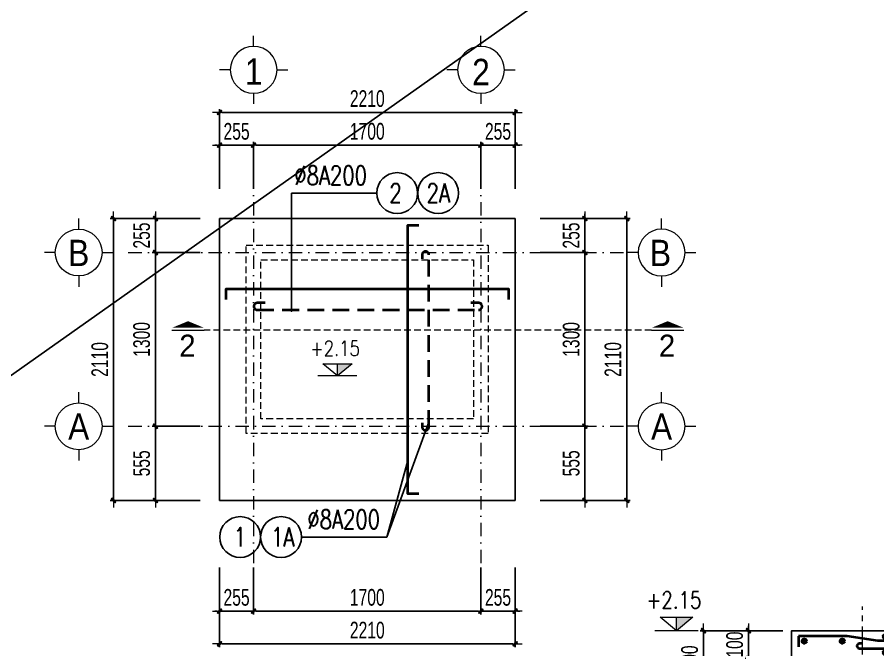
# Model space of a CAD drawing. Header units: millimetres. Extents: x -211129 to 461116, y -574633 to 115.
# Drawn here: x 309646 to 316081, y -542879 to -538145 of the extents above; entities that cross this region are included whole.
import ezdxf
from ezdxf.enums import TextEntityAlignment as Align

# ---------------------------------------------------------------- set-up
doc = ezdxf.new("R2010")
doc.units = ezdxf.units.MM
doc.header["$MEASUREMENT"] = 0
doc.header["$PDMODE"] = 32
for name, pattern in [('CENTERX2', [4, 2.5, -0.5, 0.5, -0.5]), ('DASHDOT', [1, 0.5, -0.25, 0, -0.25]), ('DASHED2', [0.375, 0.25, -0.125]), ('HIDDEN', [0.375, 0.25, -0.125])]:
    doc.linetypes.add(name, pattern=pattern)
doc.layers.get('Defpoints').update_dxf_attribs({"color": 1})
doc.layers.add('KCS_Plotter', color=11, linetype='Continuous', plot=False)
for name, color, linetype, lineweight in [('LC Dim', 8, 'Continuous', 18), ('LC ISO', 153, 'Continuous', 13), ('LC Khac', 4, 'Continuous', 9), ('LC MANH DUT', 35, 'HIDDEN', 5), ('LC Net dam2', 6, 'Continuous', 40), ('LC Net dam3', 1, 'Continuous', 60), ('LC Net manh', 133, 'Continuous', 5), ('LC Net thay', 63, 'Continuous', 25), ('LC Net truc', 79, 'DASHDOT', 13), ('LC Text1', 3, 'Continuous', 20), ('LC Text2', 7, 'Continuous', 25)]:
    doc.layers.add(name, color=color, linetype=linetype, lineweight=lineweight)
doc.styles.add('HOATBIF', font='hoatbif.shx', dxfattribs={"width": 0.7})
doc.styles.add('LC 1', font='VHAVANB.TTF')
doc.styles.add('LC 3', font='vnsimli.shx', dxfattribs={"width": 0.75})
doc.styles.add('LC3', font='VHARIALB.TTF', dxfattribs={"width": 0.8})
doc.styles.add('T1', font='Vnsimli.shx', dxfattribs={"width": 0.8})
doc.dimstyles.new('1-100', dxfattribs={"dimscale": 100, "dimtxt": 2.5, "dimasz": 0.35, "dimexe": 0.5, "dimexo": 0, "dimgap": 0.8, "dimtad": 1, "dimdec": 0, "dimzin": 0, "dimdsep": 46, "dimtxsty": 'HOATBIF', "dimblk1": 'DOT', "dimblk2": 'DOT', "dimsah": 1, "dimcen": -1, "dimdle": 1, "dimclrd": 256, "dimclre": 256, "dimclrt": 4, "dimadec": 3, "dimazin": 2, "dimtfac": 0.333333, "dimtdec": 0, "dimtix": 1, "dimtmove": 2, "dimatfit": 3, "dimldrblk": 'DOT', "dimfxl": 1, "dimtvp": 0.833333, "dimtolj": 1, "dimtzin": 0, "dimarcsym": 0})
doc.dimstyles.new('1-100(1-50)', dxfattribs={"dimscale": 50, "dimtxt": 2.5, "dimasz": 0.35, "dimexe": 0.5, "dimexo": 0, "dimgap": 0.8, "dimtad": 1, "dimdec": 0, "dimzin": 0, "dimdsep": 46, "dimtxsty": 'HOATBIF', "dimblk1": 'DOT', "dimblk2": 'DOT', "dimsah": 1, "dimcen": -1, "dimdle": 1, "dimclrd": 256, "dimclre": 256, "dimclrt": 4, "dimadec": 3, "dimazin": 2, "dimtfac": 0.333333, "dimtdec": 0, "dimtix": 1, "dimtmove": 2, "dimatfit": 3, "dimldrblk": 'DOT', "dimfxl": 1, "dimtvp": 0.833333, "dimtolj": 1, "dimtzin": 0, "dimarcsym": 0})
doc.dimstyles.new('Copy of 1-90', dxfattribs={"dimscale": 90, "dimtxt": 2.5, "dimasz": 0.35, "dimexe": 0.5, "dimexo": 0, "dimgap": 0.8, "dimtad": 1, "dimdec": 0, "dimzin": 0, "dimdsep": 46, "dimtxsty": 'HOATBIF', "dimblk1": 'DOT', "dimblk2": 'DOT', "dimsah": 1, "dimcen": -1, "dimdle": 1, "dimclrd": 256, "dimclre": 256, "dimclrt": 4, "dimadec": 3, "dimazin": 2, "dimtfac": 0.333333, "dimtdec": 0, "dimtix": 1, "dimtmove": 2, "dimatfit": 3, "dimldrblk": 'DOT', "dimfxl": 1, "dimtvp": 0.833333, "dimtolj": 1, "dimtzin": 0, "dimarcsym": 0})

# ---------------------------------------------------------------- blocks, each defined once
blk = doc.blocks.new('DOT')
at = {"layer": 'LC Dim'}
blk.add_line((-3, 0), (3, 0), dxfattribs=at)
at = {"layer": 'LC Dim', "color": 4}
blk.add_line((-1, -1), (1, 1), dxfattribs=at)
blk.add_lwpolyline([(0.5, 1), (-1, -0.5), (-0.5, -1), (1, 0.5)], close=True, dxfattribs=at)
blk = doc.blocks.new('TTRUC')
at = {"layer": 'LC ISO'}
for p, q in [((0, 6.95), (0, 10.13)), ((-6.95, 0), (-10.13, 0)), ((6.95, 0), (10.13, 0)), ((0, -6.95), (0, -10.13))]:
    blk.add_line(p, q, dxfattribs=at)
at = {"layer": 'LC Net manh'}
blk.add_circle((0, 0), 6.95, dxfattribs=at)
blk = doc.blocks.new('*D1115')
at = {"layer": 'Defpoints', "color": 0, "ltscale": 2, "transparency": 16777216}
for p in [(310679.4, -539906.3), (311014.5, -539906.3), (311014.5, -541206.3)]:
    blk.add_point(p, dxfattribs=at)
at = {"layer": 'LC Dim', "lineweight": -2, "ltscale": 2, "transparency": 16777216}
for p, q in [((311014.5, -539906.3), (310654.4, -539906.3)), ((310679.4, -541188.8), (310679.4, -539923.8)), ((311014.5, -541206.3), (310654.4, -541206.3))]:
    blk.add_line(p, q, dxfattribs=at)
at = {"layer": 'LC Dim', "lineweight": -2, "ltscale": 2, "transparency": 16777216, "xscale": 17.5, "yscale": 17.5, "zscale": 17.5}
for p, rotation in [((310679.4, -539906.3), 90), ((310679.4, -541206.3), 270)]:
    blk.add_blockref('DOT', p, dxfattribs=dict(at, rotation=rotation))
at = {"layer": 'LC Dim', "color": 4, "ltscale": 2, "transparency": 16777216, "insert": (310576.9, -540556.3), "char_height": 125, "attachment_point": 5, "rotation": 90, "style": 'HOATBIF'}
blk.add_mtext('\\A1;1300', dxfattribs=at)
blk = doc.blocks.new('_Dot')
at = {"color": 0, "linetype": 'ByBlock', "lineweight": -2}
blk.add_line((-0.5, 0), (-1, 0), dxfattribs=at)
at = {"color": 0, "linetype": 'ByBlock', "const_width": 0.5}
blk.add_lwpolyline([(-0.25, 0, 1), (0.25, 0, 1)], format="xyb", close=True, dxfattribs=at)
blk = doc.blocks.new('*D1116')
at = {"layer": 'Defpoints', "color": 0, "ltscale": 2, "transparency": 16777216}
for p in [(310679.4, -539651.3), (311014.5, -539651.3), (311014.5, -539906.3)]:
    blk.add_point(p, dxfattribs=at)
at = {"layer": 'LC Dim', "lineweight": -2, "ltscale": 2, "transparency": 16777216}
for p, q in [((310679.4, -539633.8), (310679.4, -539616.3)), ((311014.5, -539651.3), (310654.4, -539651.3)), ((310679.4, -539906.3), (310679.4, -539651.3)), ((311014.5, -539906.3), (310654.4, -539906.3)), ((310679.4, -539923.8), (310679.4, -539941.3))]:
    blk.add_line(p, q, dxfattribs=at)
at = {"layer": 'LC Dim', "lineweight": -2, "ltscale": 2, "transparency": 16777216, "xscale": 17.5, "yscale": 17.5, "zscale": 17.5}
for p, rotation in [((310679.4, -539651.3), 270), ((310679.4, -539906.3), 90)]:
    blk.add_blockref('DOT', p, dxfattribs=dict(at, rotation=rotation))
at = {"layer": 'LC Dim', "color": 4, "ltscale": 2, "transparency": 16777216, "insert": (310576.9, -539778.8), "char_height": 125, "attachment_point": 5, "rotation": 90, "style": 'HOATBIF'}
blk.add_mtext('\\A1;255', dxfattribs=at)
blk = doc.blocks.new('*D1117')
at = {"layer": 'Defpoints', "color": 0, "ltscale": 2, "transparency": 16777216}
for p in [(311014.5, -541206.3), (310679.4, -541761.3), (311014.5, -541761.3)]:
    blk.add_point(p, dxfattribs=at)
at = {"layer": 'LC Dim', "lineweight": -2, "ltscale": 2, "transparency": 16777216}
for p, q in [((311014.5, -541206.3), (310654.4, -541206.3)), ((310679.4, -541223.8), (310679.4, -541743.8)), ((311014.5, -541761.3), (310654.4, -541761.3))]:
    blk.add_line(p, q, dxfattribs=at)
at = {"layer": 'LC Dim', "lineweight": -2, "ltscale": 2, "transparency": 16777216, "xscale": 17.5, "yscale": 17.5, "zscale": 17.5}
for p, rotation in [((310679.4, -541206.3), 90), ((310679.4, -541761.3), 270)]:
    blk.add_blockref('DOT', p, dxfattribs=dict(at, rotation=rotation))
at = {"layer": 'LC Dim', "color": 4, "ltscale": 2, "transparency": 16777216, "insert": (310576.9, -541483.8), "char_height": 125, "attachment_point": 5, "rotation": 90, "style": 'HOATBIF'}
blk.add_mtext('\\A1;555', dxfattribs=at)
blk = doc.blocks.new('*D1118')
at = {"layer": 'Defpoints', "color": 0, "ltscale": 2, "transparency": 16777216}
for p in [(311413.8, -542261.9), (313113.8, -542261.9), (313113.8, -542589.7)]:
    blk.add_point(p, dxfattribs=at)
at = {"layer": 'LC Dim', "lineweight": -2, "ltscale": 2, "transparency": 16777216}
for p, q in [((311413.8, -542261.9), (311413.8, -542614.7)), ((313113.8, -542261.9), (313113.8, -542614.7)), ((311431.3, -542589.7), (313096.3, -542589.7))]:
    blk.add_line(p, q, dxfattribs=at)
at = {"layer": 'LC Dim', "lineweight": -2, "ltscale": 2, "transparency": 16777216, "xscale": 17.5, "yscale": 17.5, "zscale": 17.5, "rotation": 180}
blk.add_blockref('DOT', (311413.8, -542589.7), dxfattribs=at)
at = {"layer": 'LC Dim', "lineweight": -2, "ltscale": 2, "transparency": 16777216, "xscale": 17.5, "yscale": 17.5, "zscale": 17.5}
blk.add_blockref('DOT', (313113.8, -542589.7), dxfattribs=at)
at = {"layer": 'LC Dim', "color": 4, "ltscale": 2, "transparency": 16777216, "insert": (312263.8, -542487.2), "char_height": 125, "attachment_point": 5, "style": 'HOATBIF'}
blk.add_mtext('\\A1;1700', dxfattribs=at)
blk = doc.blocks.new('*D1119')
at = {"layer": 'Defpoints', "color": 0, "ltscale": 2, "transparency": 16777216}
for p in [(313113.8, -542261.9), (313368.8, -542261.9), (313368.8, -542589.7)]:
    blk.add_point(p, dxfattribs=at)
at = {"layer": 'LC Dim', "lineweight": -2, "ltscale": 2, "transparency": 16777216}
for p, q in [((313113.8, -542261.9), (313113.8, -542614.7)), ((313368.8, -542261.9), (313368.8, -542614.7)), ((313096.3, -542589.7), (313078.8, -542589.7)), ((313113.8, -542589.7), (313368.8, -542589.7)), ((313386.3, -542589.7), (313403.8, -542589.7))]:
    blk.add_line(p, q, dxfattribs=at)
at = {"layer": 'LC Dim', "lineweight": -2, "ltscale": 2, "transparency": 16777216, "xscale": 17.5, "yscale": 17.5, "zscale": 17.5}
blk.add_blockref('DOT', (313113.8, -542589.7), dxfattribs=at)
at = {"layer": 'LC Dim', "lineweight": -2, "ltscale": 2, "transparency": 16777216, "xscale": 17.5, "yscale": 17.5, "zscale": 17.5, "rotation": 180}
blk.add_blockref('DOT', (313368.8, -542589.7), dxfattribs=at)
at = {"layer": 'LC Dim', "color": 4, "ltscale": 2, "transparency": 16777216, "insert": (313241.3, -542487.2), "char_height": 125, "attachment_point": 5, "style": 'HOATBIF'}
blk.add_mtext('\\A1;255', dxfattribs=at)
blk = doc.blocks.new('*D1120')
at = {"layer": 'Defpoints', "color": 0, "ltscale": 2, "transparency": 16777216}
for p in [(311158.8, -542261.9), (311413.8, -542261.9), (311158.8, -542589.7)]:
    blk.add_point(p, dxfattribs=at)
at = {"layer": 'LC Dim', "lineweight": -2, "ltscale": 2, "transparency": 16777216}
for p, q in [((311158.8, -542261.9), (311158.8, -542614.7)), ((311413.8, -542261.9), (311413.8, -542614.7)), ((311141.3, -542589.7), (311123.8, -542589.7)), ((311413.8, -542589.7), (311158.8, -542589.7)), ((311431.3, -542589.7), (311448.8, -542589.7))]:
    blk.add_line(p, q, dxfattribs=at)
at = {"layer": 'LC Dim', "lineweight": -2, "ltscale": 2, "transparency": 16777216, "xscale": 17.5, "yscale": 17.5, "zscale": 17.5}
blk.add_blockref('DOT', (311158.8, -542589.7), dxfattribs=at)
at = {"layer": 'LC Dim', "lineweight": -2, "ltscale": 2, "transparency": 16777216, "xscale": 17.5, "yscale": 17.5, "zscale": 17.5, "rotation": 180}
blk.add_blockref('DOT', (311413.8, -542589.7), dxfattribs=at)
at = {"layer": 'LC Dim', "color": 4, "ltscale": 2, "transparency": 16777216, "insert": (311286.3, -542487.2), "char_height": 125, "attachment_point": 5, "style": 'HOATBIF'}
blk.add_mtext('\\A1;255', dxfattribs=at)
blk = doc.blocks.new('*D1121')
at = {"layer": 'Defpoints', "color": 0, "ltscale": 2, "transparency": 16777216}
for p in [(311158.8, -542261.9), (313368.8, -542261.9), (313368.8, -542834.8)]:
    blk.add_point(p, dxfattribs=at)
at = {"layer": 'LC Dim', "lineweight": -2, "ltscale": 2, "transparency": 16777216}
for p, q in [((311158.8, -542261.9), (311158.8, -542859.8)), ((313368.8, -542261.9), (313368.8, -542859.8)), ((311176.3, -542834.8), (313351.3, -542834.8))]:
    blk.add_line(p, q, dxfattribs=at)
at = {"layer": 'LC Dim', "lineweight": -2, "ltscale": 2, "transparency": 16777216, "xscale": 17.5, "yscale": 17.5, "zscale": 17.5, "rotation": 180}
blk.add_blockref('DOT', (311158.8, -542834.8), dxfattribs=at)
at = {"layer": 'LC Dim', "lineweight": -2, "ltscale": 2, "transparency": 16777216, "xscale": 17.5, "yscale": 17.5, "zscale": 17.5}
blk.add_blockref('DOT', (313368.8, -542834.8), dxfattribs=at)
at = {"layer": 'LC Dim', "color": 4, "ltscale": 2, "transparency": 16777216, "insert": (312263.8, -542732.3), "char_height": 125, "attachment_point": 5, "style": 'HOATBIF'}
blk.add_mtext('\\A1;2210', dxfattribs=at)
blk = doc.blocks.new('*D1122')
at = {"layer": 'Defpoints', "color": 0, "ltscale": 2, "transparency": 16777216}
for p in [(310366.7, -539651.3), (310773.4, -539651.3), (310773.4, -541761.3)]:
    blk.add_point(p, dxfattribs=at)
at = {"layer": 'LC Dim', "lineweight": -2, "ltscale": 2, "transparency": 16777216}
for p, q in [((310773.4, -539651.3), (310341.7, -539651.3)), ((310366.7, -541743.8), (310366.7, -539668.8)), ((310773.4, -541761.3), (310341.7, -541761.3))]:
    blk.add_line(p, q, dxfattribs=at)
at = {"layer": 'LC Dim', "lineweight": -2, "ltscale": 2, "transparency": 16777216, "xscale": 17.5, "yscale": 17.5, "zscale": 17.5}
for p, rotation in [((310366.7, -539651.3), 90), ((310366.7, -541761.3), 270)]:
    blk.add_blockref('DOT', p, dxfattribs=dict(at, rotation=rotation))
at = {"layer": 'LC Dim', "color": 4, "ltscale": 2, "transparency": 16777216, "insert": (310264.2, -540706.3), "char_height": 125, "attachment_point": 5, "rotation": 90, "style": 'HOATBIF'}
blk.add_mtext('\\A1;2110', dxfattribs=at)
blk = doc.blocks.new('*D1123')
at = {"layer": 'Defpoints', "color": 0, "ltscale": 2, "transparency": 16777216}
for p in [(313556.1, -539906.3), (313891.2, -539906.3), (313556.1, -541206.3)]:
    blk.add_point(p, dxfattribs=at)
at = {"layer": 'LC Dim', "lineweight": -2, "ltscale": 2, "transparency": 16777216}
for p, q in [((313556.1, -539906.3), (313916.2, -539906.3)), ((313891.2, -541188.8), (313891.2, -539923.8)), ((313556.1, -541206.3), (313916.2, -541206.3))]:
    blk.add_line(p, q, dxfattribs=at)
at = {"layer": 'LC Dim', "lineweight": -2, "ltscale": 2, "transparency": 16777216, "xscale": 17.5, "yscale": 17.5, "zscale": 17.5}
for p, rotation in [((313891.2, -539906.3), 90), ((313891.2, -541206.3), 270)]:
    blk.add_blockref('DOT', p, dxfattribs=dict(at, rotation=rotation))
at = {"layer": 'LC Dim', "color": 4, "ltscale": 2, "transparency": 16777216, "insert": (313788.7, -540556.3), "char_height": 125, "attachment_point": 5, "rotation": 90, "style": 'HOATBIF'}
blk.add_mtext('\\A1;1300', dxfattribs=at)
blk = doc.blocks.new('*D1124')
at = {"layer": 'Defpoints', "color": 0, "ltscale": 2, "transparency": 16777216}
for p in [(313556.1, -539651.3), (313891.2, -539651.3), (313556.1, -539906.3)]:
    blk.add_point(p, dxfattribs=at)
at = {"layer": 'LC Dim', "lineweight": -2, "ltscale": 2, "transparency": 16777216}
for p, q in [((313891.2, -539633.8), (313891.2, -539616.3)), ((313556.1, -539651.3), (313916.2, -539651.3)), ((313891.2, -539906.3), (313891.2, -539651.3)), ((313556.1, -539906.3), (313916.2, -539906.3)), ((313891.2, -539923.8), (313891.2, -539941.3))]:
    blk.add_line(p, q, dxfattribs=at)
at = {"layer": 'LC Dim', "lineweight": -2, "ltscale": 2, "transparency": 16777216, "xscale": 17.5, "yscale": 17.5, "zscale": 17.5}
for p, rotation in [((313891.2, -539651.3), 270), ((313891.2, -539906.3), 90)]:
    blk.add_blockref('DOT', p, dxfattribs=dict(at, rotation=rotation))
at = {"layer": 'LC Dim', "color": 4, "ltscale": 2, "transparency": 16777216, "insert": (313788.7, -539778.8), "char_height": 125, "attachment_point": 5, "rotation": 90, "style": 'HOATBIF'}
blk.add_mtext('\\A1;255', dxfattribs=at)
blk = doc.blocks.new('*D1125')
at = {"layer": 'Defpoints', "color": 0, "ltscale": 2, "transparency": 16777216}
for p in [(313556.1, -541206.3), (313556.1, -541761.3), (313891.2, -541761.3)]:
    blk.add_point(p, dxfattribs=at)
at = {"layer": 'LC Dim', "lineweight": -2, "ltscale": 2, "transparency": 16777216}
for p, q in [((313556.1, -541206.3), (313916.2, -541206.3)), ((313891.2, -541223.8), (313891.2, -541743.8)), ((313556.1, -541761.3), (313916.2, -541761.3))]:
    blk.add_line(p, q, dxfattribs=at)
at = {"layer": 'LC Dim', "lineweight": -2, "ltscale": 2, "transparency": 16777216, "xscale": 17.5, "yscale": 17.5, "zscale": 17.5}
for p, rotation in [((313891.2, -541206.3), 90), ((313891.2, -541761.3), 270)]:
    blk.add_blockref('DOT', p, dxfattribs=dict(at, rotation=rotation))
at = {"layer": 'LC Dim', "color": 4, "ltscale": 2, "transparency": 16777216, "insert": (313788.7, -541483.8), "char_height": 125, "attachment_point": 5, "rotation": 90, "style": 'HOATBIF'}
blk.add_mtext('\\A1;555', dxfattribs=at)
blk = doc.blocks.new('*D1126')
at = {"layer": 'Defpoints', "color": 0, "ltscale": 2, "transparency": 16777216}
for p in [(313797.2, -539651.3), (314203.9, -539651.3), (313797.2, -541761.3)]:
    blk.add_point(p, dxfattribs=at)
at = {"layer": 'LC Dim', "lineweight": -2, "ltscale": 2, "transparency": 16777216}
for p, q in [((313797.2, -539651.3), (314228.9, -539651.3)), ((314203.9, -541743.8), (314203.9, -539668.8)), ((313797.2, -541761.3), (314228.9, -541761.3))]:
    blk.add_line(p, q, dxfattribs=at)
at = {"layer": 'LC Dim', "lineweight": -2, "ltscale": 2, "transparency": 16777216, "xscale": 17.5, "yscale": 17.5, "zscale": 17.5}
for p, rotation in [((314203.9, -539651.3), 90), ((314203.9, -541761.3), 270)]:
    blk.add_blockref('DOT', p, dxfattribs=dict(at, rotation=rotation))
at = {"layer": 'LC Dim', "color": 4, "ltscale": 2, "transparency": 16777216, "insert": (314101.4, -540706.3), "char_height": 125, "attachment_point": 5, "rotation": 90, "style": 'HOATBIF'}
blk.add_mtext('\\A1;2110', dxfattribs=at)
blk = doc.blocks.new('*D1127')
at = {"layer": 'Defpoints', "color": 0, "ltscale": 2, "transparency": 16777216}
for p in [(313113.835788, -539102.060147), (311413.835788, -539429.898715), (313113.835788, -539429.898715)]:
    blk.add_point(p, dxfattribs=at)
at = {"layer": 'LC Dim', "lineweight": -2, "ltscale": 2, "transparency": 16777216}
for p, q in [((311413.835788, -539429.898715), (311413.835788, -539077.060147)), ((311431.335788, -539102.060147), (313096.335788, -539102.060147)), ((313113.835788, -539429.898715), (313113.835788, -539077.060147))]:
    blk.add_line(p, q, dxfattribs=at)
at = {"layer": 'LC Dim', "lineweight": -2, "ltscale": 2, "transparency": 16777216, "xscale": 17.5, "yscale": 17.5, "zscale": 17.5, "rotation": 180}
blk.add_blockref('DOT', (311413.835788, -539102.060147), dxfattribs=at)
at = {"layer": 'LC Dim', "lineweight": -2, "ltscale": 2, "transparency": 16777216, "xscale": 17.5, "yscale": 17.5, "zscale": 17.5}
blk.add_blockref('DOT', (313113.835788, -539102.060147), dxfattribs=at)
at = {"layer": 'LC Dim', "color": 4, "ltscale": 2, "transparency": 16777216, "insert": (312263.835788, -538999.560147), "char_height": 125, "attachment_point": 5, "style": 'HOATBIF'}
blk.add_mtext('\\A1;1700', dxfattribs=at)
blk = doc.blocks.new('*D1128')
at = {"layer": 'Defpoints', "color": 0, "ltscale": 2, "transparency": 16777216}
for p in [(313368.835788, -539102.060147), (313113.835788, -539429.898715), (313368.835788, -539429.898715)]:
    blk.add_point(p, dxfattribs=at)
at = {"layer": 'LC Dim', "lineweight": -2, "ltscale": 2, "transparency": 16777216}
for p, q in [((313096.335788, -539102.060147), (313078.835788, -539102.060147)), ((313113.835788, -539429.898715), (313113.835788, -539077.060147)), ((313113.835788, -539102.060147), (313368.835788, -539102.060147)), ((313368.835788, -539429.898715), (313368.835788, -539077.060147)), ((313386.335788, -539102.060147), (313403.835788, -539102.060147))]:
    blk.add_line(p, q, dxfattribs=at)
at = {"layer": 'LC Dim', "lineweight": -2, "ltscale": 2, "transparency": 16777216, "xscale": 17.5, "yscale": 17.5, "zscale": 17.5}
blk.add_blockref('DOT', (313113.835788, -539102.060147), dxfattribs=at)
at = {"layer": 'LC Dim', "lineweight": -2, "ltscale": 2, "transparency": 16777216, "xscale": 17.5, "yscale": 17.5, "zscale": 17.5, "rotation": 180}
blk.add_blockref('DOT', (313368.835788, -539102.060147), dxfattribs=at)
at = {"layer": 'LC Dim', "color": 4, "ltscale": 2, "transparency": 16777216, "insert": (313241.335788, -538999.560147), "char_height": 125, "attachment_point": 5, "style": 'HOATBIF'}
blk.add_mtext('\\A1;255', dxfattribs=at)
blk = doc.blocks.new('*D1129')
at = {"layer": 'Defpoints', "color": 0, "ltscale": 2, "transparency": 16777216}
for p in [(311158.835788, -539102.060147), (311158.835788, -539429.898715), (311413.835788, -539429.898715)]:
    blk.add_point(p, dxfattribs=at)
at = {"layer": 'LC Dim', "lineweight": -2, "ltscale": 2, "transparency": 16777216}
for p, q in [((311141.335788, -539102.060147), (311123.835788, -539102.060147)), ((311158.835788, -539429.898715), (311158.835788, -539077.060147)), ((311413.835788, -539102.060147), (311158.835788, -539102.060147)), ((311413.835788, -539429.898715), (311413.835788, -539077.060147)), ((311431.335788, -539102.060147), (311448.835788, -539102.060147))]:
    blk.add_line(p, q, dxfattribs=at)
at = {"layer": 'LC Dim', "lineweight": -2, "ltscale": 2, "transparency": 16777216, "xscale": 17.5, "yscale": 17.5, "zscale": 17.5}
blk.add_blockref('DOT', (311158.835788, -539102.060147), dxfattribs=at)
at = {"layer": 'LC Dim', "lineweight": -2, "ltscale": 2, "transparency": 16777216, "xscale": 17.5, "yscale": 17.5, "zscale": 17.5, "rotation": 180}
blk.add_blockref('DOT', (311413.835788, -539102.060147), dxfattribs=at)
at = {"layer": 'LC Dim', "color": 4, "ltscale": 2, "transparency": 16777216, "insert": (311286.335788, -538999.560147), "char_height": 125, "attachment_point": 5, "style": 'HOATBIF'}
blk.add_mtext('\\A1;255', dxfattribs=at)
blk = doc.blocks.new('*D1130')
at = {"layer": 'Defpoints', "color": 0, "ltscale": 2, "transparency": 16777216}
for p in [(313368.8, -538857), (311158.8, -539429.9), (313368.8, -539429.9)]:
    blk.add_point(p, dxfattribs=at)
at = {"layer": 'LC Dim', "lineweight": -2, "ltscale": 2, "transparency": 16777216}
for p, q in [((311158.8, -539429.9), (311158.8, -538832)), ((311176.3, -538857), (313351.3, -538857)), ((313368.8, -539429.9), (313368.8, -538832))]:
    blk.add_line(p, q, dxfattribs=at)
at = {"layer": 'LC Dim', "lineweight": -2, "ltscale": 2, "transparency": 16777216, "xscale": 17.5, "yscale": 17.5, "zscale": 17.5, "rotation": 180}
blk.add_blockref('DOT', (311158.8, -538857), dxfattribs=at)
at = {"layer": 'LC Dim', "lineweight": -2, "ltscale": 2, "transparency": 16777216, "xscale": 17.5, "yscale": 17.5, "zscale": 17.5}
blk.add_blockref('DOT', (313368.8, -538857), dxfattribs=at)
at = {"layer": 'LC Dim', "color": 4, "ltscale": 2, "transparency": 16777216, "insert": (312263.8, -538754.5), "char_height": 125, "attachment_point": 5, "style": 'HOATBIF'}
blk.add_mtext('\\A1;2210', dxfattribs=at)
blk = doc.blocks.new('Caodo1')
at = {"layer": 'LC Text1'}
blk.add_hatch(color=4, dxfattribs=at).paths.add_polyline_path([(0, 200), (0, 0), (243, 200)])
at = {"layer": 'LC Text1', "color": 4}
for p, q in [((0, 0), (0, 200)), ((324, 0), (-324, 0))]:
    blk.add_line(p, q, dxfattribs=at)
blk.add_lwpolyline([(-243, 200), (243, 200), (0, 0), (0, 0)], close=True, dxfattribs=at)
at = {"layer": 'LC Text1', "color": 4, "style": 'T1', "width": 0.8}
blk.add_attdef('%%P0,00', text='', height=250, dxfattribs=at).set_placement((-39, 460), align=Align.MIDDLE_CENTER)
blk = doc.blocks.new('theptron1')
at = {"layer": 'LC Net dam3'}
for p, q in [((-0.5, 0), (0.5, 0)), ((-0.35, 0.35), (0.35, -0.35)), ((0.35, 0.35), (-0.35, -0.35)), ((0, 0.5), (0, -0.5))]:
    blk.add_line(p, q, dxfattribs=at)
blk.add_circle((0, 0), 0.5, dxfattribs=at)
blk = doc.blocks.new('*D682')
at = {"layer": 'Defpoints', "color": 0, "ltscale": 2, "transparency": 16777216}
for p in [(-4250, 577), (4250, 577), (4250, -750)]:
    blk.add_point(p, dxfattribs=at)
at = {"layer": 'LC Dim', "lineweight": -2, "ltscale": 2, "transparency": 16777216}
for p, q in [((-4250, 577), (-4250, -810)), ((4250, 577), (4250, -810)), ((-4208, -750), (4208, -750))]:
    blk.add_line(p, q, dxfattribs=at)
at = {"layer": 'LC Dim', "lineweight": -2, "ltscale": 2, "transparency": 16777216, "xscale": 42, "yscale": 42, "zscale": 42, "rotation": 180}
blk.add_blockref('DOT', (-4250, -750), dxfattribs=at)
at = {"layer": 'LC Dim', "lineweight": -2, "ltscale": 2, "transparency": 16777216, "xscale": 42, "yscale": 42, "zscale": 42}
blk.add_blockref('DOT', (4250, -750), dxfattribs=at)
at = {"layer": 'LC Dim', "color": 4, "ltscale": 2, "transparency": 16777216, "insert": (0, -504), "char_height": 300, "attachment_point": 5, "style": 'HOATBIF'}
blk.add_mtext('\\A1;1700', dxfattribs=at)
blk = doc.blocks.new('*D683')
at = {"layer": 'Defpoints', "color": 0, "ltscale": 2, "transparency": 16777216}
for p in [(-5525, 577), (-4250, 577), (-4250, -750)]:
    blk.add_point(p, dxfattribs=at)
at = {"layer": 'LC Dim', "lineweight": -2, "ltscale": 2, "transparency": 16777216}
for p, q in [((-5525, 577), (-5525, -810)), ((-4250, 577), (-4250, -810)), ((-5483, -750), (-4292, -750))]:
    blk.add_line(p, q, dxfattribs=at)
at = {"layer": 'LC Dim', "lineweight": -2, "ltscale": 2, "transparency": 16777216, "xscale": 42, "yscale": 42, "zscale": 42, "rotation": 180}
blk.add_blockref('DOT', (-5525, -750), dxfattribs=at)
at = {"layer": 'LC Dim', "lineweight": -2, "ltscale": 2, "transparency": 16777216, "xscale": 42, "yscale": 42, "zscale": 42}
blk.add_blockref('DOT', (-4250, -750), dxfattribs=at)
at = {"layer": 'LC Dim', "color": 4, "ltscale": 2, "transparency": 16777216, "insert": (-4888, -504), "char_height": 300, "attachment_point": 5, "style": 'HOATBIF'}
blk.add_mtext('\\A1;255', dxfattribs=at)
blk = doc.blocks.new('*D684')
at = {"layer": 'Defpoints', "color": 0, "ltscale": 2, "transparency": 16777216}
for p in [(-6299, 1809), (-5679, 1809), (-5679, 809)]:
    blk.add_point(p, dxfattribs=at)
at = {"layer": 'LC Dim', "lineweight": -2, "ltscale": 2, "transparency": 16777216}
for p, q in [((-5679, 1809), (-6359, 1809)), ((-6299, 851), (-6299, 1767)), ((-5679, 809), (-6359, 809))]:
    blk.add_line(p, q, dxfattribs=at)
at = {"layer": 'LC Dim', "lineweight": -2, "ltscale": 2, "transparency": 16777216, "xscale": 42, "yscale": 42, "zscale": 42}
for p, rotation in [((-6299, 1809), 90), ((-6299, 809), 270)]:
    blk.add_blockref('DOT', p, dxfattribs=dict(at, rotation=rotation))
at = {"layer": 'LC Dim', "color": 4, "ltscale": 2, "transparency": 16777216, "insert": (-6545, 1309), "char_height": 300, "attachment_point": 5, "rotation": 90, "style": 'HOATBIF'}
blk.add_mtext('\\A1;200', dxfattribs=at)
blk = doc.blocks.new('*D685')
at = {"layer": 'Defpoints', "color": 0, "ltscale": 2, "transparency": 16777216}
for p in [(-5679, 2309), (-6299, 1809), (-5679, 1809)]:
    blk.add_point(p, dxfattribs=at)
at = {"layer": 'LC Dim', "lineweight": -2, "ltscale": 2, "transparency": 16777216}
for p, q in [((-6299, 2351), (-6299, 2393)), ((-5679, 2309), (-6359, 2309)), ((-6299, 2309), (-6299, 1809)), ((-5679, 1809), (-6359, 1809)), ((-6299, 1767), (-6299, 1725))]:
    blk.add_line(p, q, dxfattribs=at)
at = {"layer": 'LC Dim', "lineweight": -2, "ltscale": 2, "transparency": 16777216, "xscale": 42, "yscale": 42, "zscale": 42}
for p, rotation in [((-6299, 2309), 270), ((-6299, 1809), 90)]:
    blk.add_blockref('DOT', p, dxfattribs=dict(at, rotation=rotation))
at = {"layer": 'LC Dim', "color": 4, "ltscale": 2, "transparency": 16777216, "insert": (-6545, 2059), "char_height": 300, "attachment_point": 5, "rotation": 90, "style": 'HOATBIF'}
blk.add_mtext('\\A1;100', dxfattribs=at)
blk = doc.blocks.new('*D686')
at = {"layer": 'Defpoints', "color": 0, "ltscale": 2, "transparency": 16777216}
for p in [(-5679, 2309), (-7107, 809), (-5679, 809)]:
    blk.add_point(p, dxfattribs=at)
at = {"layer": 'LC Dim', "lineweight": -2, "ltscale": 2, "transparency": 16777216}
for p, q in [((-5679, 2309), (-7167, 2309)), ((-7107, 2267), (-7107, 851)), ((-5679, 809), (-7167, 809))]:
    blk.add_line(p, q, dxfattribs=at)
at = {"layer": 'LC Dim', "lineweight": -2, "ltscale": 2, "transparency": 16777216, "xscale": 42, "yscale": 42, "zscale": 42}
for p, rotation in [((-7107, 2309), 90), ((-7107, 809), 270)]:
    blk.add_blockref('DOT', p, dxfattribs=dict(at, rotation=rotation))
at = {"layer": 'LC Dim', "color": 4, "ltscale": 2, "transparency": 16777216, "insert": (-7353, 1809), "char_height": 300, "attachment_point": 5, "rotation": 90, "style": 'HOATBIF'}
blk.add_mtext('\\A1;300', dxfattribs=at)
blk = doc.blocks.new('TIEUDE1')
at = {"layer": 'LC Text2', "color": 7, "style": 'LC 1'}
blk.add_attdef('TIªU§Ò', text='', height=5, dxfattribs=at).set_placement((0, 0), align=Align.BOTTOM_CENTER)
blk.add_attdef('TL', text='', height=3, dxfattribs=at).set_placement((0, -2), align=Align.TOP_CENTER)
blk = doc.blocks.new('*D687')
at = {"layer": 'Defpoints', "color": 0, "ltscale": 2, "transparency": 16777216}
for p in [(-4250, 577), (-3975, 577), (-4250, 0)]:
    blk.add_point(p, dxfattribs=at)
at = {"layer": 'LC Dim', "lineweight": -2, "ltscale": 2, "transparency": 16777216}
for p, q in [((-4250, 577), (-4250, -60)), ((-3975, 577), (-3975, -60)), ((-4292, 0), (-4334, 0)), ((-3975, 0), (-4250, 0)), ((-3933, 0), (-3891, 0))]:
    blk.add_line(p, q, dxfattribs=at)
at = {"layer": 'LC Dim', "lineweight": -2, "ltscale": 2, "transparency": 16777216, "xscale": 42, "yscale": 42, "zscale": 42}
blk.add_blockref('DOT', (-4250, 0), dxfattribs=at)
at = {"layer": 'LC Dim', "lineweight": -2, "ltscale": 2, "transparency": 16777216, "xscale": 42, "yscale": 42, "zscale": 42, "rotation": 180}
blk.add_blockref('DOT', (-3975, 0), dxfattribs=at)
at = {"layer": 'LC Dim', "color": 4, "ltscale": 2, "transparency": 16777216, "insert": (-3745, 246), "char_height": 300, "attachment_point": 5, "style": 'HOATBIF'}
blk.add_mtext('\\A1;55', dxfattribs=at)
blk = doc.blocks.new('*D688')
at = {"layer": 'Defpoints', "color": 0, "ltscale": 2, "transparency": 16777216}
for p in [(-3975, 577), (3975, 577), (-3975, 0)]:
    blk.add_point(p, dxfattribs=at)
at = {"layer": 'LC Dim', "lineweight": -2, "ltscale": 2, "transparency": 16777216}
for p, q in [((-3975, 577), (-3975, -60)), ((3975, 577), (3975, -60)), ((3933, 0), (-3933, 0))]:
    blk.add_line(p, q, dxfattribs=at)
at = {"layer": 'LC Dim', "lineweight": -2, "ltscale": 2, "transparency": 16777216, "xscale": 42, "yscale": 42, "zscale": 42, "rotation": 180}
blk.add_blockref('DOT', (-3975, 0), dxfattribs=at)
at = {"layer": 'LC Dim', "lineweight": -2, "ltscale": 2, "transparency": 16777216, "xscale": 42, "yscale": 42, "zscale": 42}
blk.add_blockref('DOT', (3975, 0), dxfattribs=at)
at = {"layer": 'LC Dim', "color": 4, "ltscale": 2, "transparency": 16777216, "insert": (0, 246), "char_height": 300, "attachment_point": 5, "style": 'HOATBIF'}
blk.add_mtext('\\A1;1590', dxfattribs=at)
blk = doc.blocks.new('*D689')
at = {"layer": 'Defpoints', "color": 0, "ltscale": 2, "transparency": 16777216}
for p in [(-4525, 577), (-4250, 577), (-4250, 0)]:
    blk.add_point(p, dxfattribs=at)
at = {"layer": 'LC Dim', "lineweight": -2, "ltscale": 2, "transparency": 16777216}
for p, q in [((-4525, 577), (-4525, -60)), ((-4250, 577), (-4250, -60)), ((-4567, 0), (-4609, 0)), ((-4525, 0), (-4250, 0)), ((-4208, 0), (-4166, 0))]:
    blk.add_line(p, q, dxfattribs=at)
at = {"layer": 'LC Dim', "lineweight": -2, "ltscale": 2, "transparency": 16777216, "xscale": 42, "yscale": 42, "zscale": 42}
blk.add_blockref('DOT', (-4525, 0), dxfattribs=at)
at = {"layer": 'LC Dim', "lineweight": -2, "ltscale": 2, "transparency": 16777216, "xscale": 42, "yscale": 42, "zscale": 42, "rotation": 180}
blk.add_blockref('DOT', (-4250, 0), dxfattribs=at)
at = {"layer": 'LC Dim', "color": 4, "ltscale": 2, "transparency": 16777216, "insert": (-4755, 246), "char_height": 300, "attachment_point": 5, "style": 'HOATBIF'}
blk.add_mtext('\\A1;55', dxfattribs=at)
blk = doc.blocks.new('*D690')
at = {"layer": 'Defpoints', "color": 0, "ltscale": 2, "transparency": 16777216}
for p in [(4250, 577), (4525, 577), (4250, 0)]:
    blk.add_point(p, dxfattribs=at)
at = {"layer": 'LC Dim', "lineweight": -2, "ltscale": 2, "transparency": 16777216}
for p, q in [((4250, 577), (4250, -60)), ((4525, 577), (4525, -60)), ((4208, 0), (4166, 0)), ((4525, 0), (4250, 0)), ((4567, 0), (4609, 0))]:
    blk.add_line(p, q, dxfattribs=at)
at = {"layer": 'LC Dim', "lineweight": -2, "ltscale": 2, "transparency": 16777216, "xscale": 42, "yscale": 42, "zscale": 42}
blk.add_blockref('DOT', (4250, 0), dxfattribs=at)
at = {"layer": 'LC Dim', "lineweight": -2, "ltscale": 2, "transparency": 16777216, "xscale": 42, "yscale": 42, "zscale": 42, "rotation": 180}
blk.add_blockref('DOT', (4525, 0), dxfattribs=at)
at = {"layer": 'LC Dim', "color": 4, "ltscale": 2, "transparency": 16777216, "insert": (4755, 246), "char_height": 300, "attachment_point": 5, "style": 'HOATBIF'}
blk.add_mtext('\\A1;55', dxfattribs=at)
blk = doc.blocks.new('*D691')
at = {"layer": 'Defpoints', "color": 0, "ltscale": 2, "transparency": 16777216}
for p in [(3975, 577), (4250, 577), (4250, 0)]:
    blk.add_point(p, dxfattribs=at)
at = {"layer": 'LC Dim', "lineweight": -2, "ltscale": 2, "transparency": 16777216}
for p, q in [((3975, 577), (3975, -60)), ((4250, 577), (4250, -60)), ((3933, 0), (3891, 0)), ((3975, 0), (4250, 0)), ((4292, 0), (4334, 0))]:
    blk.add_line(p, q, dxfattribs=at)
at = {"layer": 'LC Dim', "lineweight": -2, "ltscale": 2, "transparency": 16777216, "xscale": 42, "yscale": 42, "zscale": 42}
blk.add_blockref('DOT', (3975, 0), dxfattribs=at)
at = {"layer": 'LC Dim', "lineweight": -2, "ltscale": 2, "transparency": 16777216, "xscale": 42, "yscale": 42, "zscale": 42, "rotation": 180}
blk.add_blockref('DOT', (4250, 0), dxfattribs=at)
at = {"layer": 'LC Dim', "color": 4, "ltscale": 2, "transparency": 16777216, "insert": (3745, 246), "char_height": 300, "attachment_point": 5, "style": 'HOATBIF'}
blk.add_mtext('\\A1;55', dxfattribs=at)
blk = doc.blocks.new('fasfsdgg')
at = {"layer": 'LC Net dam2', "ltscale": 2}
for p, q in [((-5397.2, 2208.7), (-5397.2, 2020.3)), ((-4249.8, 2078.7), (-4305.7, 2078.7)), ((4316.5, 2078.7), (4372.5, 2078.7)), ((-4305.7, 1988.7), (4372.5, 1988.7))]:
    blk.add_line(p, q, dxfattribs=at)
blk.add_lwpolyline([(5397.2, 2020.3), (5397.2, 2208.7), (4529.5, 2208.7), (3970.5, 2128.7), (-3975, 2128.7), (-4525, 2208.7), (-5397.2, 2208.7)], dxfattribs=at)
for centre, start, end in [((-4305.7, 2033.7), 90, 270), ((4372.5, 2033.7), 270, 90)]:
    blk.add_arc(centre, 45, start, end, dxfattribs=at)
at = {"layer": 'LC Net thay', "ltscale": 2}
blk.add_lwpolyline([(-5525, 2308.7), (-5525, 2308.7), (-5525, 2308.7), (5525, 2308.7), (5525, 1808.7), (4529.5, 1808.7), (4529.5, 808.7), (3970.5, 808.7), (3970.5, 1808.7), (-3975, 1808.7), (-3975, 808.7), (-4525, 808.7), (-4525, 1808.7), (-5525, 1808.7), (-5525, 2308.7)], dxfattribs=at)
at = {"layer": 'LC Net truc', "linetype": 'CENTERX2', "ltscale": 200}
for p, q in [((-4250, 281.8), (-4250, 2745.9)), ((4250, 281.8), (4250, 2745.9))]:
    blk.add_line(p, q, dxfattribs=at)
at = {"layer": 'LC Text2', "ltscale": 100}
for centre in [(-643, 3272.6), (-43, 3272.6), (2565.3, 3272.6), (3165.3, 3272.6)]:
    blk.add_circle(centre, 300, dxfattribs=at)
at = {"layer": 'LC Dim', "xscale": 59.9999999996993, "yscale": 59.9999999996993, "zscale": 59.9999999996993}
for p in [(-3841, 2202.2), (-2891, 2202.2), (-1941, 2202.2), (-991, 2202.2), (-41, 2202.2), (909, 2202.2), (1859, 2202.2), (2809, 2202.2), (3759, 2202.2), (-5297.5, 2122.2), (-4614, 2122.2), (4564, 2122.2), (5304, 2122.2), (-3841, 1915.1), (-2891, 1915.1), (-1941, 1915.1), (-991, 1915.1), (-41, 1915.1), (909, 1915.1), (1859, 1915.1), (2809, 1915.1), (3759, 1915.1)]:
    blk.add_blockref('theptron1', p, dxfattribs=at)
at = {"layer": 'LC ISO', "xscale": 60, "yscale": 60, "zscale": 60}
for p in [(-4250, -1340.1), (4250, -1340.1)]:
    blk.add_blockref('TTRUC', p, dxfattribs=at)
at = {"layer": 'LC Text1'}
ref = blk.add_blockref('Caodo1', (-7588, 2308.7), dxfattribs=dict(at, xscale=1.2, yscale=1.2, zscale=1.2))
ref.add_attrib('%%P0,00', '+2.15', dxfattribs={"layer": 'LC Text2', "height": 300, "style": 'T1', "width": 0.8}).set_placement((-7634.8, 2860.1), align=Align.MIDDLE_CENTER)
at = {"layer": 'LC Text2'}
ref = blk.add_blockref('TIEUDE1', (97.7, -2520.5), dxfattribs=dict(at, xscale=111.3874301122537, yscale=111.3874301122537, zscale=111.3874301122537))
ref.add_attrib('TIªU§Ò', '%%UmÆt c¾t 2-2', dxfattribs={"color": 7, "height": 548.518, "style": 'LC3', "width": 0.8}).set_placement((97.7, -2520.5), align=Align.BOTTOM_CENTER)
at = {"layer": 'LC Text1', "ltscale": 0.2, "style": 'LC 1', "width": 0.9}
for s, p in [('1', (-4255.5, -1714.6)), ('2', (4244.5, -1714.6))]:
    blk.add_text(s, height=460.3, dxfattribs=at).set_placement(p, align=Align.BOTTOM_CENTER)
at = {"layer": 'LC Text2', "linetype": 'ByBlock', "style": 'LC 3', "width": 0.75}
for p in [(-2211.4, 3379.5), (995.9, 3380)]:
    blk.add_text('%%C8A200', height=300, dxfattribs=at).set_placement(p)
at = {"layer": 'LC Text2', "ltscale": 100, "style": 'LC 3', "width": 0.75}
for s, p in [('2', (-655.7, 3272.6)), ('2A', (-55.7, 3272.6)), ('1', (2552.6, 3272.6)), ('1A', (3152.6, 3272.6))]:
    blk.add_text(s, height=300, dxfattribs=at).set_placement(p, align=Align.MIDDLE_CENTER)
at = {"layer": 'LC Dim', "ltscale": 2}
for base, p1, p2, angle, picture, middle in [((-7107.2, 808.7), (-5679.2, 2308.7), (-5679.2, 808.7), 270, '*D686', (-7353.2, 1808.7)), ((-4250, 0), (-3975, 577.4), (-4250, 577.4), 180, '*D687', (-3744.9, 246)), ((4250, 0), (4525, 577.4), (4250, 577.4), 180, '*D690', (4755.1, 246))]:
    dim = blk.add_linear_dim(base=base, p1=p1, p2=p2, angle=angle, dimstyle='1-100', override={"dimscale": 120, "dimlfac": 0.2}, dxfattribs=at)
    dim.commit()
    dim.dimension.update_dxf_attribs({"geometry": picture, "text_midpoint": middle, "dimtype": 128})
dim = blk.add_linear_dim(base=(-6299.3, 1808.7), p1=(-5679.2, 2308.7), p2=(-5679.2, 1808.7), angle=90, text='100', dimstyle='1-100', override={"dimscale": 120, "dimlfac": 0.2}, dxfattribs=at)
dim.commit()
dim.dimension.update_dxf_attribs({"geometry": '*D685', "text_midpoint": (-6545.3, 2058.7)})
for base, p1, p2, angle, picture, middle in [((-6299.3, 1808.7), (-5679.2, 808.7), (-5679.2, 1808.7), 270, '*D684', (-6545.3, 1308.7)), ((-3975, 0), (3975, 577.4), (-3975, 577.4), 180, '*D688', (0, 246))]:
    dim = blk.add_linear_dim(base=base, p1=p1, p2=p2, angle=angle, dimstyle='1-100', override={"dimscale": 120, "dimlfac": 0.2}, dxfattribs=at)
    dim.commit()
    dim.dimension.update_dxf_attribs({"geometry": picture, "text_midpoint": middle})
for base, p1, p2, picture, middle in [((-4250, -750), (-5525, 577.4), (-4250, 577.4), '*D683', (-4887.5, -504)), ((4250, -750), (-4250, 577.4), (4250, 577.4), '*D682', (0, -504))]:
    dim = blk.add_linear_dim(base=base, p1=p1, p2=p2, dimstyle='1-100', override={"dimscale": 120, "dimlfac": 0.2}, dxfattribs=at)
    dim.commit()
    dim.dimension.update_dxf_attribs({"geometry": picture, "text_midpoint": middle})
for base, p1, p2, picture, middle in [((-4250, 0), (-4525, 577.4), (-4250, 577.4), '*D689', (-4755.1, 246)), ((4250, 0), (3975, 577.4), (4250, 577.4), '*D691', (3744.9, 246))]:
    dim = blk.add_linear_dim(base=base, p1=p1, p2=p2, dimstyle='1-100', override={"dimscale": 120, "dimlfac": 0.2}, dxfattribs=at)
    dim.commit()
    dim.dimension.update_dxf_attribs({"geometry": picture, "text_midpoint": middle, "dimtype": 128})
for points, override in [([(-2251.6, 1988.7), (-2251.6, 3272.6), (-943, 3272.6)], {"dimgap": 0.8, "dimtad": 0, "dimfxl": 0}), ([(-41, 1915.1), (916.1, 3272.6)], {"dimtad": 0, "dimfxl": 0}), ([(909.2, 2202.4), (916.1, 3272.6), (2265.3, 3272.6)], {"dimgap": 0.8, "dimtad": 0, "dimfxl": 0}), ([(-2251.6, 2128.7), (-2251.1, 2826.6)], {"dimtad": 0, "dimfxl": 0})]:
    blk.add_leader(points, dimstyle='Copy of 1-90', override=override, dxfattribs=at)

msp = doc.modelspace()

# ---------------------------------------------------------------- linework, layer by layer
at = {"layer": 'KCS_Plotter', "ltscale": 250}
msp.add_line((301516.3, -546541.2), (322516.3, -531691.2), dxfattribs=at)
at = {"layer": 'LC Khac', "color": 1, "ltscale": 2}
for p, q in [((310802.3, -540486.7), (311045.1, -540486.7)), ((314388.7, -540486.7), (314631.5, -540486.7))]:
    msp.add_line(p, q, dxfattribs=at)
for points in [[(310923.7, -540419.7, 0, 235.7, 0), (310923.7, -540468.4, 137.5, 137.5, 0)], [(314510.1, -540419.7, 0, 235.7, 0), (314510.1, -540468.4, 137.5, 137.5, 0)]]:
    msp.add_lwpolyline(points, format="xyseb", dxfattribs=at)
at = {"layer": 'LC MANH DUT', "ltscale": 200}
msp.add_line((314388.7, -540486.7), (311045.1, -540486.7), dxfattribs=at)
for points in [[(311358.8, -539851.3), (313168.8, -539851.3), (313168.8, -541261.3), (311358.8, -541261.3)], [(311468.8, -539961.3), (313058.8, -539961.3), (313058.8, -541151.3), (311468.8, -541151.3)]]:
    msp.add_lwpolyline(points, close=True, dxfattribs=at)
at = {"layer": 'LC Net dam2', "ltscale": 2}
for points in [[(312648.7, -541711.3), (312567.3, -541711.3), (312567.3, -539701.3), (312648.7, -539701.3)], [(311208.8, -540258.6), (311208.8, -540177.2), (313318.8, -540177.2), (313318.8, -540258.6)]]:
    msp.add_lwpolyline(points, dxfattribs=at)
at = {"layer": 'LC Net dam2', "linetype": 'DASHED2', "ltscale": 500}
for points in [[(312673.6, -541181.2), (312673.6, -541210.6, 1), (312725, -541210.6), (312725, -539923.6, 1), (312673.6, -539923.6), (312673.6, -539953)], [(311499.7, -540283.4), (311441, -540283.4, 1), (311441, -540334.8), (313096.6, -540334.8, 1), (313096.6, -540283.4), (313037.8, -540283.4)]]:
    msp.add_lwpolyline(points, format="xyb", dxfattribs=at)
at = {"layer": 'LC Net thay', "ltscale": 200}
for p, q in [((311158.8, -539651.3), (311158.8, -541761.3)), ((311158.8, -539651.3), (313368.8, -539651.3)), ((313368.8, -539651.3), (313368.8, -541761.3)), ((311158.8, -541761.3), (313368.8, -541761.3))]:
    msp.add_line(p, q, dxfattribs=at)
at = {"layer": 'LC Net truc', "ltscale": 200}
for p, q in [((311413.8, -539328.3), (311413.8, -542336.8)), ((313113.8, -539328.3), (313113.8, -542336.8)), ((310477, -539906.3), (314203.9, -539906.3)), ((310477, -541206.3), (314203.9, -541206.3))]:
    msp.add_line(p, q, dxfattribs=at)
at = {"layer": 'LC Text2', "linetype": 'ByBlock'}
for centre in [(312487.5, -539461), (312793.6, -539461), (311313.2, -542035.1), (311619.2, -542035.1)]:
    msp.add_circle(centre, 153, dxfattribs=at)

# ---------------------------------------------------------------- block references
at = {"layer": 'LC ISO', "xscale": -25.19610424696835, "yscale": 25.19610424696835, "zscale": 25.19610424696835, "rotation": 180}
for p in [(311413.8, -538538.3), (313113.8, -538538.3)]:
    msp.add_blockref('TTRUC', p, dxfattribs=at)
at = {"layer": 'LC ISO', "yscale": 25.19610424696835, "zscale": 25.19610424696835}
for p, xscale in [((310106, -539906.3), 25.19610424696835), ((314464.6, -539906.3), -25.19610424696835), ((310106, -541206.3), 25.19610424696835), ((314464.6, -541206.3), -25.19610424696835)]:
    msp.add_blockref('TTRUC', p, dxfattribs=dict(at, xscale=xscale))
at = {"layer": 'LC Net thay', "xscale": 0.4166666666666667, "yscale": 0.4166666666666667, "zscale": 0.4166666666666667}
msp.add_blockref('fasfsdgg', (317738.3, -543697.9), dxfattribs=at)
at = {"layer": 'LC Text1'}
ref = msp.add_blockref('Caodo1', (312040.3, -540829.6), dxfattribs=dict(at, xscale=0.45, yscale=0.45, zscale=0.45))
ref.add_attrib('%%P0,00', '+2.15', dxfattribs={"layer": 'LC Text2', "height": 112.5, "style": 'T1', "width": 0.8}).set_placement((312022.8, -540622.8), align=Align.MIDDLE_CENTER)

# ---------------------------------------------------------------- texts
at = {"ltscale": 2, "style": 'LC 1'}
for p in [(310919, -540603.1), (314505.4, -540603.1)]:
    msp.add_attdef('2', text='A', height=165, dxfattribs=at).set_placement(p, align=Align.MIDDLE_CENTER)
at = {"layer": 'LC Text1', "ltscale": 0.2, "style": 'LC 1', "width": 0.9}
for s, p in [('1', (311413.8, -538709.1)), ('2', (313113.8, -538712.9)), ('B', (310106, -540066.8)), ('B', (314456.1, -540066.8)), ('A', (310106, -541366.8)), ('A', (314464.7, -541366.8))]:
    msp.add_text(s, height=197.3, dxfattribs=at).set_placement(p, align=Align.BOTTOM_CENTER)
at = {"layer": 'LC Text2', "linetype": 'ByBlock', "style": 'LC 3', "width": 0.75}
for p in [(311718.2, -539400.1), (311816.6, -541974.1)]:
    msp.add_text('%%C8A200', height=143, dxfattribs=at).set_placement(p)
for s, p in [('2', (312475.6, -539461)), ('2A', (312795, -539461)), ('1', (311311.8, -542035.1)), ('1A', (311631.2, -542035.1))]:
    msp.add_text(s, height=143, dxfattribs=at).set_placement(p, align=Align.MIDDLE_CENTER)

# ---------------------------------------------------------------- dimensions: what is measured, and where the dimension line sits
at = {"layer": 'LC Dim', "ltscale": 2}
for base, p1, p2, picture, middle in [((313368.8, -538857), (311158.8, -539429.9), (313368.8, -539429.9), '*D1130', (312263.8, -538754.5)), ((311158.8, -539102.1), (311413.8, -539429.9), (311158.8, -539429.9), '*D1129', (311286.3, -538999.6)), ((313113.8, -539102.1), (311413.8, -539429.9), (313113.8, -539429.9), '*D1127', (312263.8, -538999.6)), ((313368.8, -539102.1), (313113.8, -539429.9), (313368.8, -539429.9), '*D1128', (313241.3, -538999.6)), ((311158.8, -542589.7), (311413.8, -542261.9), (311158.8, -542261.9), '*D1120', (311286.3, -542487.2)), ((313368.8, -542834.8), (311158.8, -542261.9), (313368.8, -542261.9), '*D1121', (312263.8, -542732.3)), ((313113.8, -542589.7), (311413.8, -542261.9), (313113.8, -542261.9), '*D1118', (312263.8, -542487.2)), ((313368.8, -542589.7), (313113.8, -542261.9), (313368.8, -542261.9), '*D1119', (313241.3, -542487.2))]:
    dim = msp.add_linear_dim(base=base, p1=p1, p2=p2, dimstyle='1-100(1-50)', dxfattribs=at)
    dim.commit()
    dim.dimension.update_dxf_attribs({"geometry": picture, "text_midpoint": middle})
for base, p1, p2, picture, middle in [((310366.7, -539651.3), (310773.4, -541761.3), (310773.4, -539651.3), '*D1122', (310264.2, -540706.3)), ((310679.4, -539651.3), (311014.5, -539906.3), (311014.5, -539651.3), '*D1116', (310576.9, -539778.8)), ((313891.2, -539651.3), (313556.1, -539906.3), (313556.1, -539651.3), '*D1124', (313788.7, -539778.8)), ((314203.9, -539651.3), (313797.2, -541761.3), (313797.2, -539651.3), '*D1126', (314101.4, -540706.3)), ((310679.4, -541761.3), (311014.5, -541206.3), (311014.5, -541761.3), '*D1117', (310576.9, -541483.8)), ((313891.2, -541761.3), (313556.1, -541206.3), (313556.1, -541761.3), '*D1125', (313788.7, -541483.8))]:
    dim = msp.add_linear_dim(base=base, p1=p1, p2=p2, angle=90, dimstyle='1-100(1-50)', dxfattribs=at)
    dim.commit()
    dim.dimension.update_dxf_attribs({"geometry": picture, "text_midpoint": middle})
for base, p1, p2, picture, middle in [((310679.4, -539906.3), (311014.5, -541206.3), (311014.5, -539906.3), '*D1115', (310576.9, -540556.3)), ((313891.2, -539906.3), (313556.1, -541206.3), (313556.1, -539906.3), '*D1123', (313788.7, -540556.3))]:
    dim = msp.add_linear_dim(base=base, p1=p1, p2=p2, angle=90, dimstyle='1-100(1-50)', override={"dimlfac": 1}, dxfattribs=at)
    dim.commit()
    dim.dimension.update_dxf_attribs({"geometry": picture, "text_midpoint": middle})

# ---------------------------------------------------------------- leaders
for points in [[(311696.8, -540175.8), (311696.8, -539461), (312334.5, -539461)], [(311696.8, -540341.8), (311696.8, -539461), (312334.5, -539461)], [(312725, -541175.3), (312409.9, -542035.1), (311772.3, -542035.1)], [(312567.3, -541461.4), (312409.9, -542035.1), (311772.3, -542035.1)]]:
    msp.add_leader(points, dimstyle='1-100(1-50)', dxfattribs=at)

doc.saveas('drawing.dxf')
